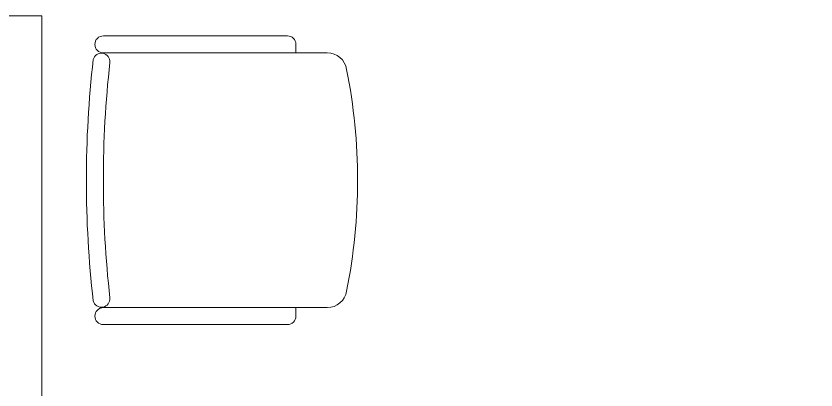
# Model space of a CAD drawing. Header units: millimetres. Extents: x 26027 to 581921, y 7230 to 233891.
# Drawn here: x 475439 to 476854, y 210000 to 210660 of the extents above; entities that cross this region are included whole.
import ezdxf

# ---------------------------------------------------------------- set-up
doc = ezdxf.new("R2010")
doc.units = ezdxf.units.MM
doc.header["$LTSCALE"] = 5
doc.layers.get('0').update_dxf_attribs({"color": 252})
doc.layers.add('Medical Equipment and Furniture', color=252, linetype='Continuous', lineweight=0)
doc.layers.add('Walls', color=252, linetype='Continuous', lineweight=5)

# ---------------------------------------------------------------- blocks, each defined once
blk = doc.blocks.new('GF21016-P')
at = {"color": 0, "extrusion": (-1.24384e-09, -1.20261e-09, -1)}
for p, q in [((0.0128, 0.0179), (0.0128, 0.4136)), ((0.4628, 0.0179), (0.4628, 0.4136)), ((-0.0022, 0.3585), (0.0128, 0.3585)), ((0.4778, 0.3585), (0.4628, 0.3585)), ((-0.0172, 0.0179), (-0.0172, 0.3435)), ((0.4928, 0.0179), (0.4928, 0.3435)), ((0.4778, 0.0029), (0.4778, 0.0029))]:
    blk.add_line(p, q, dxfattribs=at)
for centre, radius, start, end in [((-0.2378, -0.5362), 1.0036, 78.7568, 101.2432), ((-0.0478, 0.4136), 0.035, 0, 80.6557), ((-0.4278, 0.4136), 0.035, 99.3443, 180), ((0.0022, 0.3435), 0.015, 0, 90), ((-0.4778, 0.3435), 0.015, 90, 180), ((-0.0284, 0.0145), 0.015, 284.3864, 95.5209), ((-0.2378, 1.8928), 1.8749, 263.6341, 276.3659), ((-0.4471, 0.0145), 0.015, 84.4791, 255.6136), ((0.0022, 0.0179), 0.015, 270, 0), ((0.0022, 0.0179), 0.015, 180, 270), ((-0.4778, 0.0179), 0.015, 270, 0), ((-0.4778, 0.0179), 0.015, 180, 270), ((-0.2378, 1.8734), 1.8855, 263.5119, 276.4881)]:
    blk.add_arc(centre, radius, start, end, dxfattribs=at)

msp = doc.modelspace()

# ---------------------------------------------------------------- linework, layer by layer
at = {"layer": 'Walls', "elevation": 4.7}
msp.add_lwpolyline([(478063.8, 208055.3), (475334.9, 208055.3), (475334.9, 210510.3), (475128.8, 210510.3), (475128.8, 210660.3), (475484.9, 210660.3), (475484.9, 208205.3), (478063.8, 208205.3)], dxfattribs=at)

# ---------------------------------------------------------------- block references
at = {"layer": 'Medical Equipment and Furniture', "extrusion": (8.17196e-07, 2.67577e-11, -1), "xscale": -999.9999999999976, "yscale": 999.9999999999975, "zscale": 999.9999999999999, "rotation": 90.00002511288322}
msp.add_blockref('GF21016-P', (-475575.5, 210608, -4.3), dxfattribs=at)

doc.saveas('drawing.dxf')
